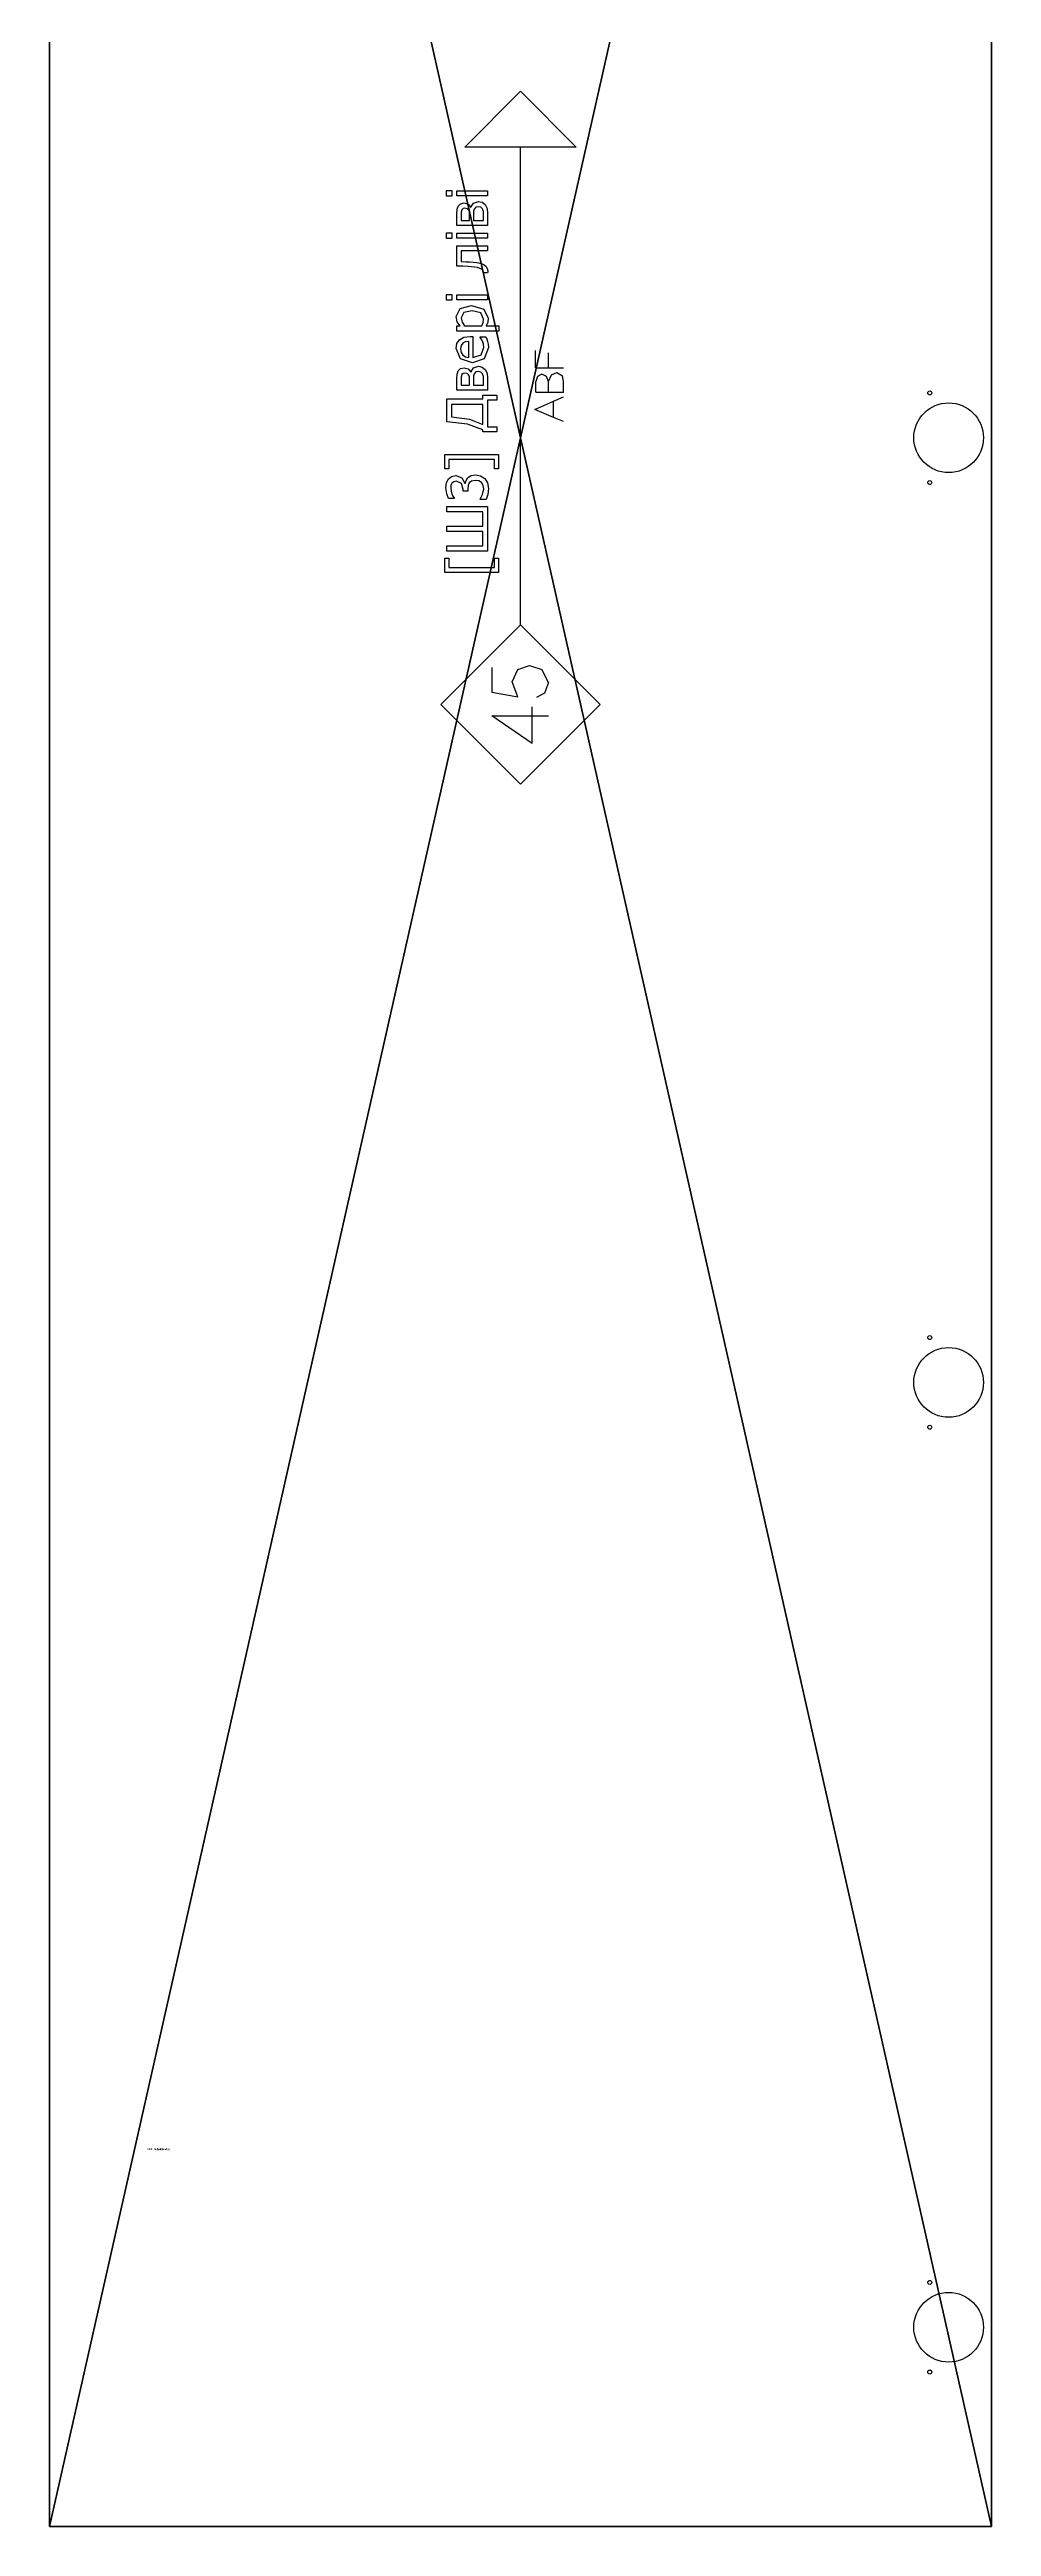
# Model space of a CAD drawing. Header units: millimetres. Extents: x -45532 to 18, y -11338 to 4436.
# Drawn here: x -11752 to -11279, y 0 to 1243 of the extents above; entities that cross this region are included whole.
import ezdxf

# ---------------------------------------------------------------- set-up
doc = ezdxf.new("R2010")
doc.units = ezdxf.units.MM
doc.header["$LTSCALE"] = 25.4
doc.layers.get('0').update_dxf_attribs({"true_color": 0xffffff})
for name, color, linetype, true_color in [('ABF_cuttingLines', 134, 'Continuous', 0x009987), ('ABF_edgeBanding', 252, 'Continuous', 0x777799), ('ABF_Label', 190, 'Continuous', 0x9900ff), ('DEPTH13-ARTICLE96053', 36, 'Continuous', 0x664400), ('DEPTH3.0-ARTICLE46331', 134, 'Continuous', 0x009987)]:
    doc.layers.add(name, color=color, linetype=linetype, true_color=true_color)

# ---------------------------------------------------------------- blocks, each defined once
blk = doc.blocks.new('Group183#1')
at = {"layer": 'DEPTH13-ARTICLE96053', "color": 0}
blk.add_circle((21.5, 0), 17.5, dxfattribs=at)
at = {"layer": 'DEPTH3.0-ARTICLE46331', "color": 0}
for centre in [(31, 22.5), (31, -22.5)]:
    blk.add_circle(centre, 1, dxfattribs=at)
blk = doc.blocks.new('Group185#1')
at = {"layer": 'DEPTH13-ARTICLE96053', "color": 0}
blk.add_circle((21.5, 0), 17.5, dxfattribs=at)
at = {"layer": 'DEPTH3.0-ARTICLE46331', "color": 0}
for centre in [(31, 22.5), (31, -22.5)]:
    blk.add_circle(centre, 1, dxfattribs=at)
blk = doc.blocks.new('Group187#1')
at = {"layer": 'DEPTH13-ARTICLE96053', "color": 0}
blk.add_circle((21.5, 0), 17.5, dxfattribs=at)
at = {"layer": 'DEPTH3.0-ARTICLE46331', "color": 0}
for centre in [(31, 22.5), (31, -22.5)]:
    blk.add_circle(centre, 1, dxfattribs=at)
blk = doc.blocks.new('Group1191#1')
at = {"layer": 'ABF_Label', "color": 0}
for p, q in [((-42.93, 7.03), (-42.93, 24.09)), ((-42.93, 24.09), (-38.37, 24.09)), ((-38.37, 24.09), (-38.37, 22.84)), ((-17.84, 23.53), (-15.98, 23.78)), ((-15.98, 23.78), (-14.43, 23.6)), ((-9.94, 22.84), (-9.94, 24.09)), ((-9.94, 24.09), (-5.39, 24.09)), ((-5.39, 24.09), (-5.39, 7.03)), ((-38.37, 22.84), (-41.39, 22.84)), ((-41.39, 22.84), (-41.39, 8.29)), ((-36.19, 10.47), (-36.19, 23.51)), ((-36.19, 23.51), (-34.46, 23.51)), ((-34.46, 23.51), (-34.46, 11.97)), ((-29.92, 11.97), (-29.92, 23.51)), ((-29.92, 23.51), (-28.19, 23.51)), ((-28.19, 23.51), (-28.19, 11.97)), ((-23.65, 11.97), (-23.65, 23.51)), ((-23.65, 23.51), (-21.91, 23.51)), ((-21.91, 23.51), (-21.91, 10.47)), ((-19.38, 22.97), (-17.84, 23.53)), ((-19.38, 21.13), (-19.38, 22.97)), ((-19.28, 21.13), (-19.38, 21.13)), ((-18.72, 21.48), (-19.28, 21.13)), ((-17.99, 21.85), (-18.72, 21.48)), ((-17.06, 22.15), (-17.99, 21.85)), ((-17.08, 16.81), (-17.08, 18.26)), ((-17.08, 18.26), (-16.5, 18.26)), ((-16.33, 16.81), (-17.08, 16.81)), ((-16.12, 22.26), (-17.06, 22.15)), ((-16.5, 18.26), (-14.58, 18.82)), ((-15.24, 16.71), (-16.33, 16.81)), ((-15.26, 22.18), (-16.12, 22.26)), ((-14.52, 21.86), (-15.26, 22.18)), ((-14.37, 16.34), (-15.24, 16.71)), ((-14.58, 18.82), (-13.84, 20.45)), ((-14.03, 21.3), (-14.52, 21.86)), ((-12.78, 18.74), (-14.48, 17.71)), ((-14.48, 17.71), (-14.48, 17.59)), ((-14.48, 17.59), (-13.6, 17.32)), ((-14.43, 23.6), (-13.23, 23.04)), ((-13.8, 15.63), (-14.37, 16.34)), ((-13.84, 20.45), (-14.03, 21.3)), ((-13.6, 17.32), (-12.73, 16.75)), ((-13.23, 23.04), (-12.36, 22.03)), ((-12.07, 20.64), (-12.78, 18.74)), ((-12.73, 16.75), (-12.07, 15.78)), ((-12.36, 22.03), (-12.07, 20.64)), ((-6.92, 22.84), (-9.94, 22.84)), ((-6.92, 8.29), (-6.92, 22.84)), ((2.54, 12.01), (4.37, 16.9)), ((5.91, 16.26), (4.21, 12.01)), ((4.37, 16.9), (5.07, 23.51)), ((5.07, 23.51), (12.35, 23.51)), ((6.7, 22), (5.91, 16.26)), ((10.62, 22), (6.7, 22)), ((10.62, 12.01), (10.62, 22)), ((12.35, 23.51), (12.35, 12.01)), ((15.13, 10.47), (15.13, 20.25)), ((15.13, 20.25), (18.72, 20.25)), ((18.32, 18.94), (16.76, 18.94)), ((16.76, 18.94), (16.76, 16.26)), ((16.76, 16.26), (18.65, 16.26)), ((19.4, 18.91), (18.32, 18.94)), ((18.65, 16.26), (19.51, 16.31)), ((18.72, 20.25), (20.29, 20.18)), ((20.11, 18.71), (19.4, 18.91)), ((19.51, 16.31), (20.07, 16.55)), ((20.07, 16.55), (20.48, 17.03)), ((20.49, 18.32), (20.11, 18.71)), ((20.29, 20.18), (21.28, 19.85)), ((20.48, 17.03), (20.6, 17.74)), ((20.6, 17.74), (20.49, 18.32)), ((21.91, 16.74), (20.88, 15.88)), ((20.88, 15.88), (20.92, 15.82)), ((20.92, 15.82), (22.26, 15)), ((21.28, 19.85), (22.05, 19.1)), ((22.29, 18), (21.91, 16.74)), ((22.05, 19.1), (22.29, 18)), ((23.86, 15.3), (25.11, 19.11)), ((25.11, 19.11), (28.39, 20.52)), ((25.78, 17.54), (25.53, 16.45)), ((25.53, 16.45), (30.71, 16.45)), ((26.34, 18.39), (25.78, 17.54)), ((27.17, 18.97), (26.34, 18.39)), ((28.29, 19.16), (27.17, 18.97)), ((29.41, 18.97), (28.29, 19.16)), ((28.39, 20.52), (30, 20.26)), ((30.15, 18.41), (29.41, 18.97)), ((30, 20.26), (31.22, 19.44)), ((30.55, 17.6), (30.15, 18.41)), ((30.71, 16.45), (30.55, 17.6)), ((31.22, 19.44), (32.03, 18.06)), ((32.03, 18.06), (32.31, 16.08)), ((32.31, 16.08), (32.31, 15.19)), ((33.97, 6.86), (33.97, 20.25)), ((33.97, 20.25), (35.62, 20.25)), ((35.62, 20.25), (35.62, 19.23)), ((35.62, 19.23), (36.98, 20.15)), ((36.86, 18.64), (35.62, 17.84)), ((35.62, 17.84), (35.62, 12.3)), ((38.21, 18.95), (36.86, 18.64)), ((36.98, 20.15), (38.62, 20.52)), ((39.95, 18.03), (38.21, 18.95)), ((38.62, 20.52), (41.24, 19.19)), ((40.48, 15.43), (39.95, 18.03)), ((41.24, 19.19), (42.18, 15.62)), ((43.81, 21.89), (43.81, 23.6)), ((43.81, 23.6), (45.68, 23.6)), ((45.68, 21.89), (43.81, 21.89)), ((43.92, 10.47), (43.92, 20.25)), ((43.92, 20.25), (45.57, 20.25)), ((45.57, 20.25), (45.57, 10.47)), ((45.68, 23.6), (45.68, 21.89)), ((54.31, 13.68), (54.6, 16.68)), ((54.6, 16.68), (54.67, 18.38)), ((54.67, 18.38), (54.72, 20.25)), ((54.72, 20.25), (61.17, 20.25)), ((56.06, 16.26), (55.88, 13.95)), ((56.11, 17.47), (56.06, 16.26)), ((56.16, 18.87), (56.11, 17.47)), ((59.52, 18.87), (56.16, 18.87)), ((59.52, 10.47), (59.52, 18.87)), ((61.17, 20.25), (61.17, 10.47)), ((63.47, 21.89), (63.47, 23.6)), ((63.47, 23.6), (65.35, 23.6)), ((65.35, 21.89), (63.47, 21.89)), ((63.59, 10.47), (63.59, 20.25)), ((63.59, 20.25), (65.23, 20.25)), ((65.23, 20.25), (65.23, 10.47)), ((65.35, 23.6), (65.35, 21.89)), ((67.65, 10.47), (67.65, 20.25)), ((67.65, 20.25), (71.24, 20.25)), ((70.85, 18.94), (69.28, 18.94)), ((69.28, 18.94), (69.28, 16.26)), ((69.28, 16.26), (71.17, 16.26)), ((71.93, 18.91), (70.85, 18.94)), ((71.17, 16.26), (72.03, 16.31)), ((71.24, 20.25), (72.82, 20.18)), ((72.64, 18.71), (71.93, 18.91)), ((72.03, 16.31), (72.59, 16.55)), ((72.59, 16.55), (73, 17.03)), ((73.02, 18.32), (72.64, 18.71)), ((72.82, 20.18), (73.81, 19.85)), ((73, 17.03), (73.13, 17.74)), ((73.13, 17.74), (73.02, 18.32)), ((74.43, 16.74), (73.41, 15.88)), ((73.41, 15.88), (73.45, 15.82)), ((73.45, 15.82), (74.79, 15)), ((73.81, 19.85), (74.57, 19.1)), ((74.82, 18), (74.43, 16.74)), ((74.57, 19.1), (74.82, 18)), ((76.98, 21.89), (76.98, 23.6)), ((76.98, 23.6), (78.85, 23.6)), ((78.85, 21.89), (76.98, 21.89)), ((77.09, 10.47), (77.09, 20.25)), ((77.09, 20.25), (78.74, 20.25)), ((78.74, 20.25), (78.74, 10.47)), ((78.85, 23.6), (78.85, 21.89)), ((-97.47, -3.72), (-88.66, 9.09)), ((-88.66, 9.09), (-88.66, -3.72)), ((-81.08, 9.09), (-82.56, 0.88)), ((-73.27, 9.09), (-81.08, 9.09)), ((-41.39, 8.29), (-38.37, 8.29)), ((-38.37, 8.29), (-38.37, 7.03)), ((-21.91, 10.47), (-36.19, 10.47)), ((-34.46, 11.97), (-29.92, 11.97)), ((-28.19, 11.97), (-23.65, 11.97)), ((-19.74, 11), (-19.74, 12.85)), ((-19.74, 12.85), (-19.62, 12.85)), ((-18.12, 10.43), (-19.74, 11)), ((-19.62, 12.85), (-18.14, 12.08)), ((-18.14, 12.08), (-16.28, 11.71)), ((-16.18, 10.2), (-18.12, 10.43)), ((-16.28, 11.71), (-15.21, 11.88)), ((-14.35, 10.5), (-16.18, 10.2)), ((-15.21, 11.88), (-14.31, 12.44)), ((-12.97, 11.4), (-14.35, 10.5)), ((-14.31, 12.44), (-13.78, 13.29)), ((-13.59, 14.46), (-13.8, 15.63)), ((-13.78, 13.29), (-13.59, 14.46)), ((-12.12, 12.71), (-12.97, 11.4)), ((-11.82, 14.34), (-12.12, 12.71)), ((-12.07, 15.78), (-11.82, 14.34)), ((-9.94, 7.03), (-9.94, 8.29)), ((-9.94, 8.29), (-6.92, 8.29)), ((1.83, 7.51), (1.83, 12.01)), ((1.83, 12.01), (2.54, 12.01)), ((11.94, 10.5), (3.48, 10.5)), ((3.48, 10.5), (3.48, 7.51)), ((4.21, 12.01), (10.62, 12.01)), ((11.94, 7.51), (11.94, 10.5)), ((12.35, 12.01), (13.58, 12.01)), ((13.58, 12.01), (13.58, 7.51)), ((18.97, 10.47), (15.13, 10.47)), ((18.69, 14.98), (16.76, 14.98)), ((16.76, 14.98), (16.76, 11.78)), ((16.76, 11.78), (18.18, 11.78)), ((18.18, 11.78), (19.56, 11.85)), ((19.66, 14.94), (18.69, 14.98)), ((20.53, 10.63), (18.97, 10.47)), ((19.56, 11.85), (20.4, 12.13)), ((20.32, 14.76), (19.66, 14.94)), ((20.95, 14.22), (20.32, 14.76)), ((20.4, 12.13), (20.93, 12.66)), ((21.78, 11.25), (20.53, 10.63)), ((20.93, 12.66), (21.1, 13.42)), ((21.1, 13.42), (20.95, 14.22)), ((22.53, 12.17), (21.78, 11.25)), ((22.26, 15), (22.8, 13.43)), ((22.8, 13.43), (22.53, 12.17)), ((25.15, 11.56), (23.86, 15.3)), ((28.78, 10.24), (25.15, 11.56)), ((32.31, 15.19), (25.53, 15.19)), ((25.53, 15.19), (26.39, 12.58)), ((26.39, 12.58), (28.76, 11.68)), ((28.76, 11.68), (29.83, 11.8)), ((29.77, 10.31), (28.78, 10.24)), ((30.64, 10.51), (29.77, 10.31)), ((29.83, 11.8), (30.77, 12.11)), ((31.41, 10.78), (30.64, 10.51)), ((30.77, 12.11), (31.52, 12.5)), ((32.13, 11.06), (31.41, 10.78)), ((31.52, 12.5), (32.03, 12.86)), ((32.03, 12.86), (32.13, 12.86)), ((32.13, 12.86), (32.13, 11.06)), ((35.62, 12.3), (36.73, 11.87)), ((36.77, 10.44), (35.62, 10.96)), ((35.62, 10.96), (35.62, 6.86)), ((36.73, 11.87), (37.78, 11.75)), ((38.06, 10.27), (36.77, 10.44)), ((37.78, 11.75), (39.77, 12.69)), ((41.01, 11.72), (38.06, 10.27)), ((39.77, 12.69), (40.48, 15.43)), ((42.18, 15.62), (41.01, 11.72)), ((45.57, 10.47), (43.92, 10.47)), ((52.53, 10.47), (52.53, 11.9)), ((52.53, 11.9), (52.62, 11.9)), ((52.84, 10.46), (52.53, 10.47)), ((52.62, 11.9), (52.75, 11.89)), ((52.75, 11.89), (52.9, 11.89)), ((53.2, 10.45), (52.84, 10.46)), ((52.9, 11.89), (53.31, 11.95)), ((53.97, 10.58), (53.2, 10.45)), ((53.31, 11.95), (53.67, 12.17)), ((53.67, 12.17), (54.31, 13.68)), ((54.61, 10.97), (53.97, 10.58)), ((55.13, 11.56), (54.61, 10.97)), ((55.56, 12.46), (55.13, 11.56)), ((55.88, 13.95), (55.56, 12.46)), ((61.17, 10.47), (59.52, 10.47)), ((65.23, 10.47), (63.59, 10.47)), ((71.5, 10.47), (67.65, 10.47)), ((71.22, 14.98), (69.28, 14.98)), ((69.28, 14.98), (69.28, 11.78)), ((69.28, 11.78), (70.71, 11.78)), ((70.71, 11.78), (72.08, 11.85)), ((72.19, 14.94), (71.22, 14.98)), ((73.06, 10.63), (71.5, 10.47)), ((72.08, 11.85), (72.92, 12.13)), ((72.85, 14.76), (72.19, 14.94)), ((73.48, 14.22), (72.85, 14.76)), ((72.92, 12.13), (73.46, 12.66)), ((74.31, 11.25), (73.06, 10.63)), ((73.46, 12.66), (73.62, 13.42)), ((73.62, 13.42), (73.48, 14.22)), ((75.05, 12.17), (74.31, 11.25)), ((74.79, 15), (75.32, 13.43)), ((75.32, 13.43), (75.05, 12.17)), ((78.74, 10.47), (77.09, 10.47)), ((-82.56, 0.88), (-77.81, 2.61)), ((-77.81, 2.61), (-73.85, 0.88)), ((-73.85, 0.88), (-72.57, -2.91)), ((-59.62, 0), (92.64, 0)), ((-38.37, 7.03), (-42.93, 7.03)), ((-5.39, 7.03), (-9.94, 7.03)), ((3.48, 7.51), (1.83, 7.51)), ((13.58, 7.51), (11.94, 7.51)), ((35.62, 6.86), (33.97, 6.86)), ((-97.47, -3.72), (-88.66, -3.72)), ((-88.66, -3.72), (-85.77, -3.72)), ((-88.66, -3.72), (-88.66, -8.94)), ((-81.46, -7.68), (-82.79, -5.06)), ((-78.04, -8.94), (-81.46, -7.68)), ((-78.04, -8.94), (-73.85, -6.85)), ((-72.57, -2.91), (-73.85, -6.85)), ((6.49, -10.57), (8.95, -4.58)), ((8.95, -4.58), (11.61, -10.57)), ((14.53, -4.88), (17.96, -4.88)), ((14.53, -4.88), (14.53, -8.98)), ((19.51, -5.38), (17.96, -4.88)), ((20.29, -6.84), (19.51, -5.38)), ((19.55, -8.25), (20.29, -6.84)), ((22.27, -4.79), (22.27, -8.97)), ((22.27, -4.79), (27.81, -4.79)), ((5.21, -13.72), (6.49, -10.57)), ((6.49, -10.57), (11.61, -10.57)), ((11.61, -10.57), (13.01, -13.72)), ((14.53, -8.98), (14.53, -13.72)), ((14.53, -8.98), (17.96, -8.98)), ((14.53, -13.72), (17.96, -13.72)), ((17.96, -8.98), (19.55, -8.25)), ((17.96, -8.98), (20.04, -9.9)), ((17.96, -13.72), (19.76, -13.36)), ((20.74, -11.59), (19.76, -13.36)), ((20.04, -9.9), (20.74, -11.59)), ((22.27, -8.97), (27.09, -8.97)), ((22.27, -8.97), (22.27, -13.72))]:
    blk.add_line(p, q, dxfattribs=at)
for points in [[(-59.62, 0, 0), (-85.02, -25.4, 0), (-110.42, 0, 0), (-85.02, 25.4, 0), (-59.62, 0, 0)], [(92.64, 17.78, 0), (110.42, 0, 0), (92.64, -17.78, 0), (92.64, 17.78, 0)]]:
    blk.add_polyline3d(points, close=True, dxfattribs=at)
blk = doc.blocks.new('Group1731#1')
at = {"layer": 'ABF_cuttingLines', "color": 0}
blk.add_polyline3d([(-3484.2, 2097, 0), (-3957.2, 2097, 0), (-3957.2, 0, 0), (-3484.2, 0, 0), (-3484.2, 2097, 0)], close=True, dxfattribs=at)
blk = doc.blocks.new('_____#93')
at = {"layer": 'ABF_cuttingLines', "color": 0}
for p, q in [((-3957.2, 2097), (-3957.2, 0)), ((-3957.2, 2097, 18), (-3957.2, 0, 18)), ((-3957.2, 2097), (-3957.2, 0)), ((-3957.2, 2097, 18), (-3957.2, 0, 18)), ((-3484.2, 0), (-3484.2, 2097)), ((-3484.2, 0, 18), (-3484.2, 2097, 18)), ((-3484.2, 0), (-3484.2, 2097)), ((-3484.2, 0, 18), (-3484.2, 2097, 18)), ((-3957.2, 0), (-3484.2, 0)), ((-3957.2, 0, 18), (-3484.2, 0, 18)), ((-3957.2, 0), (-3957.2, 0, 18)), ((-3957.2, 0), (-3484.2, 0)), ((-3957.2, 0, 18), (-3484.2, 0, 18)), ((-3957.2, 0), (-3957.2, 0, 18)), ((-3484.2, 0), (-3484.2, 0, 18)), ((-3484.2, 0), (-3484.2, 0, 18))]:
    blk.add_line(p, q, dxfattribs=at)
at = {"color": 0, "rotation": 180}
for name, p in [('Group183#1', (-3484.2, 1048.5, 18)), ('Group185#1', (-3484.2, 574.3, 18)), ('Group187#1', (-3484.2, 100, 18))]:
    blk.add_blockref(name, p, dxfattribs=at)
at = {"layer": 'ABF_cuttingLines', "color": 0}
blk.add_blockref('Group1731#1', (0, 0, 18), dxfattribs=at)
at = {"layer": 'ABF_Label', "color": 0, "xscale": 1.574803149606299, "yscale": 1.574803149606299, "rotation": 90}
blk.add_blockref('Group1191#1', (-3720.7, 1048.5, 18), dxfattribs=at)
at = {"color": 0}
mesh = blk.add_polyface(dxfattribs=at)
corners = [(-3484.2, 2097), (-3957.2, 0), (-3957.2, 2097), (-3484.2, 0)]
mesh.append_faces([[corners[k] for k in face] for face in [(0, 1, 2), (1, 0, 3)]], dxfattribs={"vtx0": -1, "color": 0})
at = {"color": 7, "true_color": 0xffffff}
mesh = blk.add_polyface(dxfattribs=at)
corners = [(-3484.2, 0, 18), (-3957.2, 2097, 18), (-3957.2, 0, 18), (-3484.2, 2097, 18)]
mesh.append_faces([[corners[k] for k in face] for face in [(0, 1, 2), (1, 0, 3)]], dxfattribs={"vtx0": -1, "color": 7})
at = {"color": 0}
mesh = blk.add_polyface(dxfattribs=at)
corners = [(-3957.2, 2097, 18), (-3957.2, 0), (-3957.2, 0, 18), (-3957.2, 2097)]
mesh.append_faces([[corners[k] for k in face] for face in [(0, 1, 2), (1, 0, 3)]], dxfattribs={"vtx0": -1, "color": 0})
mesh = blk.add_polyface(dxfattribs=at)
corners = [(-3484.2, 2097), (-3484.2, 0, 18), (-3484.2, 0), (-3484.2, 2097, 18)]
mesh.append_faces([[corners[k] for k in face] for face in [(0, 1, 2), (1, 0, 3)]], dxfattribs={"vtx0": -1, "color": 0})
mesh = blk.add_polyface(dxfattribs=at)
corners = [(-3484.2, 0, 18), (-3957.2, 0), (-3484.2, 0), (-3957.2, 0, 18)]
mesh.append_faces([[corners[k] for k in face] for face in [(0, 1, 2), (1, 0, 3)]], dxfattribs={"vtx0": -1, "color": 0})
blk = doc.blocks.new('_201238___._KRONOSPAN_5981_PD__NEW_2800207018_THICKNESS_18')
at = {"color": 0}
blk.add_blockref('_____#93', (-7794.8, 0), dxfattribs=at)
blk = doc.blocks.new('Group1423#1')
blk = doc.blocks.new('Group1746#1')
blk = doc.blocks.new('Group1747#1')
blk = doc.blocks.new('______#81')
at = {"layer": 'ABF_cuttingLines', "color": 0}
ref = blk.add_blockref('Group1746#1', (0, 0, 18), dxfattribs=at)
ref.add_attrib('Skp_GroupInstanceName', '_ABF_cuttingLines', (0, 0), dxfattribs={"layer": '0', "height": 1})
at = {"layer": 'ABF_edgeBanding', "color": 0}
ref = blk.add_blockref('Group1747#1', (0, 0, 18), dxfattribs=at)
ref.add_attrib('Skp_GroupInstanceName', '_ABF_edgeBanding', (0, 0), dxfattribs={"layer": '0', "height": 1})
at = {"layer": 'ABF_Label', "color": 0}
ref = blk.add_blockref('Group1423#1', (-4192.2, 111.1, 18), dxfattribs=dict(at, xscale=1.574803149606299, yscale=1.574803149606299, rotation=90))
ref.add_attrib('Skp_GroupInstanceName', '_ABF_Label', (0, 0), dxfattribs={"layer": '0', "height": 1})
blk = doc.blocks.new('_48501___EGGER_W_1000_ST9___2800207018__THICKNESS_18')
at = {"color": 0}
blk.add_blockref('______#81', (-11703.8, 188.9), dxfattribs=at)

msp = doc.modelspace()

# ---------------------------------------------------------------- block references
at = {"color": 0}
for name in ['_48501___EGGER_W_1000_ST9___2800207018__THICKNESS_18', '_201238___._KRONOSPAN_5981_PD__NEW_2800207018_THICKNESS_18']:
    msp.add_blockref(name, (0, 0), dxfattribs=at)

doc.saveas('drawing.dxf')
